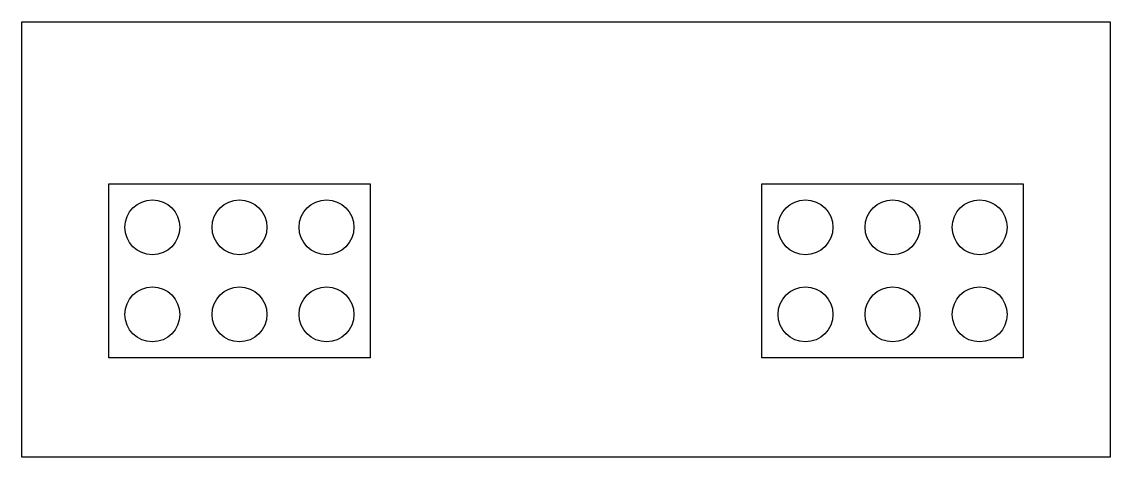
# Model space of a CAD drawing. Header units: inches. Extents: x 0 to 1.25, y 0 to 0.5.
import ezdxf

# ---------------------------------------------------------------- set-up
doc = ezdxf.new("R2010")
doc.units = ezdxf.units.IN
doc.header["$MEASUREMENT"] = 0

msp = doc.modelspace()

# ---------------------------------------------------------------- linework, layer by layer
at = {"color": 7, "linetype": 'Continuous', "lineweight": 25}
for p, q in [((0, 0), (0, 0.5)), ((0, 0.5), (1.25, 0.5)), ((1.25, 0.5), (1.25, 0)), ((0.1, 0.314), (0.4, 0.314)), ((0.1, 0.114), (0.1, 0.314)), ((0.4, 0.314), (0.4, 0.114)), ((0.85, 0.314), (1.15, 0.314)), ((0.85, 0.114), (0.85, 0.314)), ((1.15, 0.314), (1.15, 0.114)), ((0.4, 0.114), (0.1, 0.114)), ((1.15, 0.114), (0.85, 0.114)), ((1.25, 0), (0, 0))]:
    msp.add_line(p, q, dxfattribs=at)
for centre in [(0.15, 0.264), (0.25, 0.264), (0.35, 0.264), (0.9, 0.264), (1, 0.264), (1.1, 0.264), (0.15, 0.164), (0.25, 0.164), (0.35, 0.164), (0.9, 0.164), (1, 0.164), (1.1, 0.164)]:
    msp.add_circle(centre, 0.0315, dxfattribs=at)

doc.saveas('drawing.dxf')
